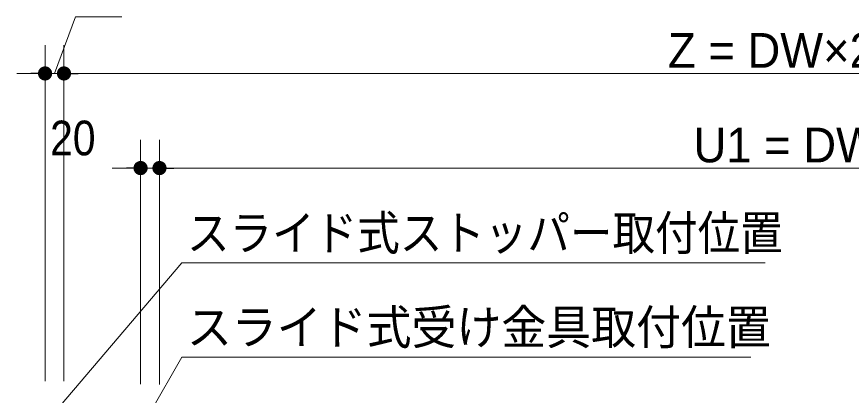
# Model space of a CAD drawing. Units: millimetres, scale not verified. Extents: x -6062 to 6062, y -3045 to 3045.
# Drawn here: x -3090 to -2207, y 410 to 810 of the extents above; entities that cross this region are included whole.
import ezdxf
from ezdxf.enums import TextEntityAlignment as Align

# ---------------------------------------------------------------- set-up
doc = ezdxf.new("R2010")
doc.units = ezdxf.units.MM
doc.header["$LTSCALE"] = 20
doc.header["$PDMODE"] = 32
doc.header["$PDSIZE"] = 10
for name, color, linetype, lineweight in [('0-0_2寸法-3', 7, 'Continuous', 15), ('0-1_2寸法-1', 7, 'Continuous', 15), ('0-2_0', 7, 'Continuous', 25), ('0-4_2寸法-2', 7, 'Continuous', 15)]:
    doc.layers.add(name, color=color, linetype=linetype, lineweight=lineweight)
doc.layers.add('0-3_Defpoints', color=7, linetype='Continuous')
doc.styles.add('ＭＳ Ｐゴシック', font='')
doc.styles.get('ＭＳ Ｐゴシック').set_extended_font_data('MS PGothic')

# ---------------------------------------------------------------- blocks, each defined once
blk = doc.blocks.new('_Dot')
at = {"layer": '0-2_0'}
blk.add_line((-10, 0), (-20, 0), dxfattribs=at)
for points in [[(0, 0), (-10, 0), (-9.92, 1.25)], [(0, 0), (-9.92, -1.25), (-10, 0)], [(0, 0), (-9.92, 1.25), (-9.69, 2.49)], [(0, 0), (-9.69, -2.49), (-9.92, -1.25)], [(0, 0), (-9.69, 2.49), (-9.3, 3.68)], [(0, 0), (-9.3, -3.68), (-9.69, -2.49)], [(0, 0), (-9.3, 3.68), (-8.76, 4.82)], [(0, 0), (-8.76, -4.82), (-9.3, -3.68)], [(0, 0), (-8.76, 4.82), (-8.09, 5.88)], [(0, 0), (-8.09, -5.88), (-8.76, -4.82)], [(0, 0), (-8.09, 5.88), (-7.29, 6.85)], [(0, 0), (-7.29, -6.85), (-8.09, -5.88)], [(0, 0), (-7.29, 6.85), (-6.37, 7.71)], [(0, 0), (-6.37, -7.71), (-7.29, -6.85)], [(0, 0), (-6.37, 7.71), (-5.36, 8.44)], [(0, 0), (-5.36, -8.44), (-6.37, -7.71)], [(0, 0), (-5.36, 8.44), (-4.26, 9.05)], [(0, 0), (-4.26, -9.05), (-5.36, -8.44)], [(0, 0), (-4.26, 9.05), (-3.09, 9.51)], [(0, 0), (-3.09, -9.51), (-4.26, -9.05)], [(0, 0), (-3.09, 9.51), (-1.87, 9.82)], [(0, 0), (-1.87, -9.82), (-3.09, -9.51)], [(0, 0), (-1.87, 9.82), (-0.63, 9.98)], [(0, 0), (-0.63, -9.98), (-1.87, -9.82)], [(0, 0), (-0.63, 9.98), (0.63, 9.98)], [(0, 0), (0.63, -9.98), (-0.63, -9.98)], [(0, 0), (0.63, 9.98), (1.87, 9.82)], [(0, 0), (1.87, 9.82), (3.09, 9.51)], [(0, 0), (3.09, 9.51), (4.26, 9.05)], [(0, 0), (4.26, 9.05), (5.36, 8.44)], [(0, 0), (5.36, 8.44), (6.37, 7.71)], [(0, 0), (6.37, 7.71), (7.29, 6.85)], [(0, 0), (7.29, 6.85), (8.09, 5.88)], [(0, 0), (8.09, 5.88), (8.76, 4.82)], [(0, 0), (8.76, 4.82), (9.3, 3.68)], [(0, 0), (9.3, 3.68), (9.69, 2.49)], [(0, 0), (9.69, 2.49), (9.92, 1.25)], [(0, 0), (9.92, 1.25), (10, 0)], [(0, 0), (1.87, -9.82), (0.63, -9.98)], [(0, 0), (3.09, -9.51), (1.87, -9.82)], [(0, 0), (4.26, -9.05), (3.09, -9.51)], [(0, 0), (5.36, -8.44), (4.26, -9.05)], [(0, 0), (6.37, -7.71), (5.36, -8.44)], [(0, 0), (7.29, -6.85), (6.37, -7.71)], [(0, 0), (8.09, -5.88), (7.29, -6.85)], [(0, 0), (8.76, -4.82), (8.09, -5.88)], [(0, 0), (9.3, -3.68), (8.76, -4.82)], [(0, 0), (9.69, -2.49), (9.3, -3.68)], [(0, 0), (9.92, -1.25), (9.69, -2.49)], [(0, 0), (10, 0), (9.92, -1.25)]]:
    blk.add_solid(points, dxfattribs=at)

msp = doc.modelspace()

# ---------------------------------------------------------------- linework, layer by layer
at = {"layer": '0-0_2寸法-3'}
for points in [[(-3049.5, 391.8), (-2914.9, 550), (-2298.12, 550)], [(-2948.5, 391.8), (-2914.9, 450), (-2312.97, 450)]]:
    msp.add_lwpolyline(points, dxfattribs=at)
at = {"layer": '0-1_2寸法-1'}
for p, q in [((-3039.5, 425.08), (-3039.5, 780)), ((-3024.49, 750), (-1478.51, 750)), ((-2938.5, 425.25), (-2938.5, 680)), ((-2923.49, 650), (-1478.51, 650))]:
    msp.add_line(p, q, dxfattribs=at)
at = {"layer": '0-3_Defpoints'}
for p in [(-3059.5, 750), (-2958.5, 650)]:
    msp.add_point(p, dxfattribs=at)
at = {"layer": '0-4_2寸法-2'}
for p, q in [((-3059.5, 424.68), (-3059.5, 780)), ((-3039.5, 424.88), (-3039.5, 780)), ((-3074.51, 750), (-3089.51, 750)), ((-3039.5, 750), (-3059.5, 750)), ((-3024.49, 750), (-3009.49, 750)), ((-2958.5, 421.47), (-2958.5, 680)), ((-2938.5, 421.27), (-2938.5, 680)), ((-2973.51, 650), (-2988.51, 650)), ((-2938.5, 650), (-2958.5, 650)), ((-2923.49, 650), (-2908.49, 650))]:
    msp.add_line(p, q, dxfattribs=at)
msp.add_lwpolyline([(-2978.3, 810), (-3027.19, 810), (-3049.5, 750)], dxfattribs=at)

# ---------------------------------------------------------------- block references
at = {"layer": '0-1_2寸法-1', "xscale": 0.7503418, "yscale": 0.7503418, "rotation": 180}
for p in [(-3039.5, 750), (-2938.5, 650)]:
    msp.add_blockref('_Dot', p, dxfattribs=at)
at = {"layer": '0-4_2寸法-2', "xscale": 0.7503418, "yscale": 0.7503418}
for p in [(-3059.5, 750), (-2958.5, 650)]:
    msp.add_blockref('_Dot', p, dxfattribs=at)
at = {"layer": '0-4_2寸法-2', "xscale": 0.7503418, "yscale": 0.7503418, "rotation": 180}
for p in [(-3039.5, 750), (-2938.5, 650)]:
    msp.add_blockref('_Dot', p, dxfattribs=at)

# ---------------------------------------------------------------- texts
at = {"layer": '0-0_2寸法-3', "style": 'ＭＳ Ｐゴシック'}
for s, width, p in [('スライド式ストッパー取付位置', 0.9, (-2909.46, 552.17)), ('スライド式受け金具取付位置', 0.95, (-2909.5, 452.54))]:
    msp.add_text(s, height=36.66, dxfattribs=dict(at, width=width)).set_placement(p, align=Align.BOTTOM_LEFT)
at = {"layer": '0-1_2寸法-1', "style": 'ＭＳ Ｐゴシック'}
for s, p in [('Z = DW×2-80', (-2400.69, 745.04)), ('U1 = DW×2-181', (-2373.7, 645.04))]:
    msp.add_text(s, height=36.69, dxfattribs=at).set_placement(p, align=Align.BOTTOM_LEFT)
at = {"layer": '0-4_2寸法-2', "style": 'ＭＳ Ｐゴシック', "width": 0.9}
msp.add_text('20', height=36.66, dxfattribs=at).set_placement((-3054.14, 652.48), align=Align.BOTTOM_LEFT)

doc.saveas('drawing.dxf')
